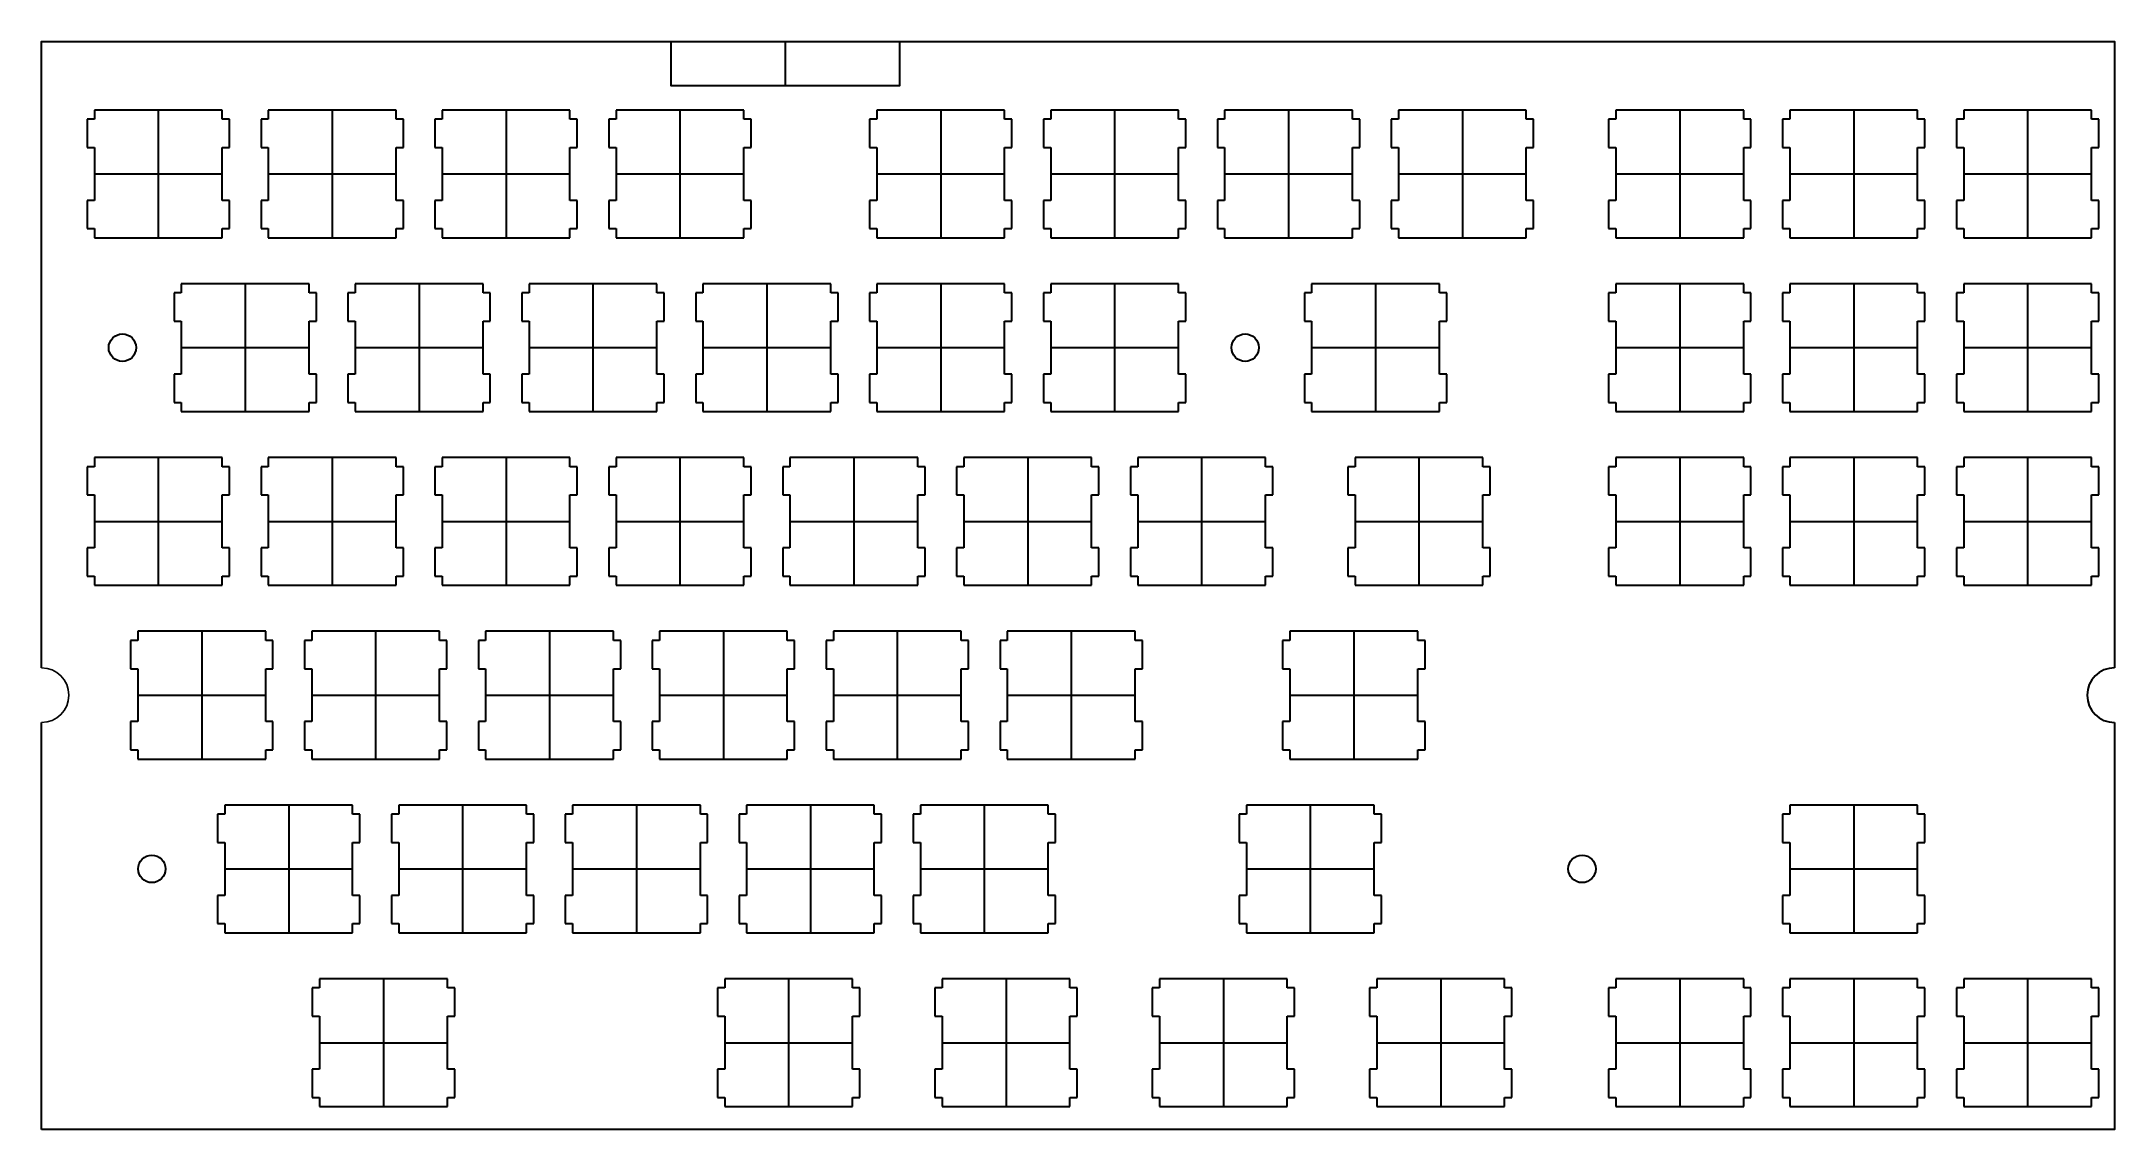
# Model space of a CAD drawing. Header units: millimetres. Extents: x 196 to 423, y 76 to 195.
import ezdxf

# ---------------------------------------------------------------- set-up
doc = ezdxf.new("R2010")
doc.units = ezdxf.units.MM
doc.layers.get('Defpoints').update_dxf_attribs({"lineweight": 30})

msp = doc.modelspace()

# ---------------------------------------------------------------- linework, layer by layer
msp.add_arc((196.09, 123.21), 3, 270, 90)
at = {"layer": 'Defpoints'}
for p, q in [((196.09, 126.21), (196.09, 194.88)), ((277.59, 190.03), (277.59, 194.88)), ((201.89, 186.36), (201.09, 186.36)), ((201.09, 186.36), (201.09, 183.26)), ((215.89, 187.36), (201.89, 187.36)), ((201.89, 187.36), (201.89, 186.36)), ((208.89, 187.36), (208.89, 173.36)), ((215.89, 186.36), (215.89, 187.36)), ((216.69, 186.36), (215.89, 186.36)), ((216.69, 183.26), (216.69, 186.36)), ((220.94, 186.36), (220.14, 186.36)), ((220.14, 186.36), (220.14, 183.26)), ((220.94, 187.36), (220.94, 186.36)), ((234.94, 187.36), (220.94, 187.36)), ((227.94, 187.36), (227.94, 173.36)), ((234.94, 186.36), (234.94, 187.36)), ((235.74, 186.36), (234.94, 186.36)), ((235.74, 183.26), (235.74, 186.36)), ((239.99, 186.36), (239.19, 186.36)), ((239.19, 186.36), (239.19, 183.26)), ((239.99, 187.36), (239.99, 186.36)), ((253.99, 187.36), (239.99, 187.36)), ((246.99, 187.36), (246.99, 173.36)), ((253.99, 186.36), (253.99, 187.36)), ((254.79, 186.36), (253.99, 186.36)), ((254.79, 183.26), (254.79, 186.36)), ((259.04, 186.36), (258.24, 186.36)), ((258.24, 186.36), (258.24, 183.26)), ((259.04, 187.36), (259.04, 186.36)), ((273.04, 187.36), (259.04, 187.36)), ((266.04, 187.36), (266.04, 173.36)), ((273.04, 186.36), (273.04, 187.36)), ((273.84, 186.36), (273.04, 186.36)), ((273.84, 183.26), (273.84, 186.36)), ((287.61, 186.36), (286.81, 186.36)), ((286.81, 186.36), (286.81, 183.26)), ((287.61, 187.36), (287.61, 186.36)), ((301.61, 187.36), (287.61, 187.36)), ((294.61, 187.36), (294.61, 173.36)), ((301.61, 186.36), (301.61, 187.36)), ((302.41, 186.36), (301.61, 186.36)), ((302.41, 183.26), (302.41, 186.36)), ((306.66, 186.36), (305.86, 186.36)), ((305.86, 186.36), (305.86, 183.26)), ((306.66, 187.36), (306.66, 186.36)), ((320.66, 187.36), (306.66, 187.36)), ((313.66, 187.36), (313.66, 173.36)), ((320.66, 186.36), (320.66, 187.36)), ((321.46, 186.36), (320.66, 186.36)), ((321.46, 183.26), (321.46, 186.36)), ((325.71, 186.36), (324.91, 186.36)), ((324.91, 186.36), (324.91, 183.26)), ((325.71, 187.36), (325.71, 186.36)), ((339.71, 187.36), (325.71, 187.36)), ((332.71, 187.36), (332.71, 173.36)), ((339.71, 186.36), (339.71, 187.36)), ((340.51, 186.36), (339.71, 186.36)), ((340.51, 183.26), (340.51, 186.36)), ((344.76, 186.36), (343.96, 186.36)), ((343.96, 186.36), (343.96, 183.26)), ((344.76, 187.36), (344.76, 186.36)), ((358.76, 187.36), (344.76, 187.36)), ((351.76, 187.36), (351.76, 173.36)), ((358.76, 186.36), (358.76, 187.36)), ((359.56, 186.36), (358.76, 186.36)), ((359.56, 183.26), (359.56, 186.36)), ((368.58, 186.36), (367.77, 186.36)), ((367.77, 186.36), (367.77, 183.26)), ((368.58, 187.36), (368.58, 186.36)), ((382.58, 187.36), (368.58, 187.36)), ((375.58, 187.36), (375.58, 173.36)), ((382.58, 186.36), (382.58, 187.36)), ((383.37, 186.36), (382.58, 186.36)), ((383.37, 183.26), (383.37, 186.36)), ((387.63, 186.36), (386.82, 186.36)), ((386.82, 186.36), (386.82, 183.26)), ((387.63, 187.36), (387.63, 186.36)), ((401.63, 187.36), (387.63, 187.36)), ((394.63, 187.36), (394.63, 173.36)), ((401.63, 186.36), (401.63, 187.36)), ((402.42, 186.36), (401.63, 186.36)), ((402.42, 183.26), (402.42, 186.36)), ((406.68, 186.36), (405.87, 186.36)), ((405.87, 186.36), (405.87, 183.26)), ((406.68, 187.36), (406.68, 186.36)), ((420.68, 187.36), (406.68, 187.36)), ((413.68, 187.36), (413.68, 173.36)), ((420.68, 186.36), (420.68, 187.36)), ((421.47, 186.36), (420.68, 186.36)), ((421.47, 183.26), (421.47, 186.36)), ((201.09, 183.26), (201.89, 183.26)), ((201.89, 183.26), (201.89, 177.46)), ((215.89, 177.46), (215.89, 183.26)), ((215.89, 183.26), (216.69, 183.26)), ((220.14, 183.26), (220.94, 183.26)), ((220.94, 183.26), (220.94, 177.46)), ((234.94, 177.46), (234.94, 183.26)), ((234.94, 183.26), (235.74, 183.26)), ((239.19, 183.26), (239.99, 183.26)), ((239.99, 183.26), (239.99, 177.46)), ((253.99, 177.46), (253.99, 183.26)), ((253.99, 183.26), (254.79, 183.26)), ((258.24, 183.26), (259.04, 183.26)), ((259.04, 183.26), (259.04, 177.46)), ((273.04, 177.46), (273.04, 183.26)), ((273.04, 183.26), (273.84, 183.26)), ((286.81, 183.26), (287.61, 183.26)), ((287.61, 183.26), (287.61, 177.46)), ((301.61, 177.46), (301.61, 183.26)), ((301.61, 183.26), (302.41, 183.26)), ((305.86, 183.26), (306.66, 183.26)), ((306.66, 183.26), (306.66, 177.46)), ((320.66, 177.46), (320.66, 183.26)), ((320.66, 183.26), (321.46, 183.26)), ((324.91, 183.26), (325.71, 183.26)), ((325.71, 183.26), (325.71, 177.46)), ((339.71, 177.46), (339.71, 183.26)), ((339.71, 183.26), (340.51, 183.26)), ((343.96, 183.26), (344.76, 183.26)), ((344.76, 183.26), (344.76, 177.46)), ((358.76, 177.46), (358.76, 183.26)), ((358.76, 183.26), (359.56, 183.26)), ((367.77, 183.26), (368.58, 183.26)), ((368.58, 183.26), (368.58, 177.46)), ((382.58, 177.46), (382.58, 183.26)), ((382.58, 183.26), (383.37, 183.26)), ((386.82, 183.26), (387.63, 183.26)), ((387.63, 183.26), (387.63, 177.46)), ((401.63, 177.46), (401.63, 183.26)), ((401.63, 183.26), (402.42, 183.26)), ((405.87, 183.26), (406.68, 183.26)), ((406.68, 183.26), (406.68, 177.46)), ((420.68, 177.46), (420.68, 183.26)), ((420.68, 183.26), (421.47, 183.26)), ((201.89, 180.36), (215.89, 180.36)), ((220.94, 180.36), (234.94, 180.36)), ((239.99, 180.36), (253.99, 180.36)), ((259.04, 180.36), (273.04, 180.36)), ((287.61, 180.36), (301.61, 180.36)), ((306.66, 180.36), (320.66, 180.36)), ((325.71, 180.36), (339.71, 180.36)), ((344.76, 180.36), (358.76, 180.36)), ((368.58, 180.36), (382.57, 180.36)), ((387.63, 180.36), (401.62, 180.36)), ((406.68, 180.36), (420.67, 180.36)), ((201.89, 177.46), (201.09, 177.46)), ((201.09, 177.46), (201.09, 174.36)), ((216.69, 177.46), (215.89, 177.46)), ((216.69, 174.36), (216.69, 177.46)), ((220.94, 177.46), (220.14, 177.46)), ((220.14, 177.46), (220.14, 174.36)), ((235.74, 177.46), (234.94, 177.46)), ((235.74, 174.36), (235.74, 177.46)), ((239.99, 177.46), (239.19, 177.46)), ((239.19, 177.46), (239.19, 174.36)), ((254.79, 177.46), (253.99, 177.46)), ((254.79, 174.36), (254.79, 177.46)), ((259.04, 177.46), (258.24, 177.46)), ((258.24, 177.46), (258.24, 174.36)), ((273.84, 177.46), (273.04, 177.46)), ((273.84, 174.36), (273.84, 177.46)), ((287.61, 177.46), (286.81, 177.46)), ((286.81, 177.46), (286.81, 174.36)), ((302.41, 177.46), (301.61, 177.46)), ((302.41, 174.36), (302.41, 177.46)), ((306.66, 177.46), (305.86, 177.46)), ((305.86, 177.46), (305.86, 174.36)), ((321.46, 177.46), (320.66, 177.46)), ((321.46, 174.36), (321.46, 177.46)), ((325.71, 177.46), (324.91, 177.46)), ((324.91, 177.46), (324.91, 174.36)), ((340.51, 177.46), (339.71, 177.46)), ((340.51, 174.36), (340.51, 177.46)), ((344.76, 177.46), (343.96, 177.46)), ((343.96, 177.46), (343.96, 174.36)), ((359.56, 177.46), (358.76, 177.46)), ((359.56, 174.36), (359.56, 177.46)), ((368.58, 177.46), (367.77, 177.46)), ((367.77, 177.46), (367.77, 174.36)), ((383.37, 177.46), (382.58, 177.46)), ((383.37, 174.36), (383.37, 177.46)), ((387.63, 177.46), (386.82, 177.46)), ((386.82, 177.46), (386.82, 174.36)), ((402.42, 177.46), (401.63, 177.46)), ((402.42, 174.36), (402.42, 177.46)), ((406.68, 177.46), (405.87, 177.46)), ((405.87, 177.46), (405.87, 174.36)), ((421.47, 177.46), (420.68, 177.46)), ((421.47, 174.36), (421.47, 177.46)), ((201.09, 174.36), (201.89, 174.36)), ((201.89, 174.36), (201.89, 173.36)), ((201.89, 173.36), (215.89, 173.36)), ((215.89, 173.36), (215.89, 174.36)), ((215.89, 174.36), (216.69, 174.36)), ((220.14, 174.36), (220.94, 174.36)), ((220.94, 174.36), (220.94, 173.36)), ((220.94, 173.36), (234.94, 173.36)), ((234.94, 173.36), (234.94, 174.36)), ((234.94, 174.36), (235.74, 174.36)), ((239.19, 174.36), (239.99, 174.36)), ((239.99, 174.36), (239.99, 173.36)), ((239.99, 173.36), (253.99, 173.36)), ((253.99, 173.36), (253.99, 174.36)), ((253.99, 174.36), (254.79, 174.36)), ((258.24, 174.36), (259.04, 174.36)), ((259.04, 174.36), (259.04, 173.36)), ((259.04, 173.36), (273.04, 173.36)), ((273.04, 173.36), (273.04, 174.36)), ((273.04, 174.36), (273.84, 174.36)), ((286.81, 174.36), (287.61, 174.36)), ((287.61, 174.36), (287.61, 173.36)), ((287.61, 173.36), (301.61, 173.36)), ((301.61, 173.36), (301.61, 174.36)), ((301.61, 174.36), (302.41, 174.36)), ((305.86, 174.36), (306.66, 174.36)), ((306.66, 174.36), (306.66, 173.36)), ((306.66, 173.36), (320.66, 173.36)), ((320.66, 173.36), (320.66, 174.36)), ((320.66, 174.36), (321.46, 174.36)), ((324.91, 174.36), (325.71, 174.36)), ((325.71, 174.36), (325.71, 173.36)), ((325.71, 173.36), (339.71, 173.36)), ((339.71, 173.36), (339.71, 174.36)), ((339.71, 174.36), (340.51, 174.36)), ((343.96, 174.36), (344.76, 174.36)), ((344.76, 174.36), (344.76, 173.36)), ((344.76, 173.36), (358.76, 173.36)), ((358.76, 173.36), (358.76, 174.36)), ((358.76, 174.36), (359.56, 174.36)), ((367.77, 174.36), (368.58, 174.36)), ((368.58, 174.36), (368.58, 173.36)), ((368.58, 173.36), (382.58, 173.36)), ((382.58, 173.36), (382.58, 174.36)), ((382.58, 174.36), (383.37, 174.36)), ((386.82, 174.36), (387.63, 174.36)), ((387.63, 174.36), (387.63, 173.36)), ((387.63, 173.36), (401.63, 173.36)), ((401.63, 173.36), (401.63, 174.36)), ((401.63, 174.36), (402.42, 174.36)), ((405.87, 174.36), (406.68, 174.36)), ((406.68, 174.36), (406.68, 173.36)), ((406.68, 173.36), (420.68, 173.36)), ((420.68, 173.36), (420.68, 174.36)), ((420.68, 174.36), (421.47, 174.36)), ((211.41, 168.31), (211.41, 167.31)), ((225.41, 168.31), (211.41, 168.31)), ((218.41, 168.31), (218.41, 154.31)), ((225.41, 167.31), (225.41, 168.31)), ((230.46, 168.31), (230.46, 167.31)), ((244.46, 168.31), (230.46, 168.31)), ((237.46, 168.31), (237.46, 154.31)), ((244.46, 167.31), (244.46, 168.31)), ((249.51, 168.31), (249.51, 167.31)), ((263.51, 168.31), (249.51, 168.31)), ((256.51, 168.31), (256.51, 154.31)), ((263.51, 167.31), (263.51, 168.31)), ((268.56, 168.31), (268.56, 167.31)), ((282.56, 168.31), (268.56, 168.31)), ((275.56, 168.31), (275.56, 154.31)), ((282.56, 167.31), (282.56, 168.31)), ((287.61, 168.31), (287.61, 167.31)), ((301.61, 168.31), (287.61, 168.31)), ((294.61, 168.31), (294.61, 154.31)), ((301.61, 167.31), (301.61, 168.31)), ((306.66, 168.31), (306.66, 167.31)), ((320.66, 168.31), (306.66, 168.31)), ((313.66, 168.31), (313.66, 154.31)), ((320.66, 167.31), (320.66, 168.31)), ((335.24, 168.31), (335.24, 167.31)), ((349.24, 168.31), (335.24, 168.31)), ((342.24, 168.31), (342.24, 154.31)), ((349.24, 167.31), (349.24, 168.31)), ((368.58, 168.31), (368.58, 167.31)), ((382.58, 168.31), (368.58, 168.31)), ((375.58, 168.31), (375.58, 154.31)), ((382.58, 167.31), (382.58, 168.31)), ((387.63, 168.31), (387.63, 167.31)), ((401.63, 168.31), (387.63, 168.31)), ((394.63, 168.31), (394.63, 154.31)), ((401.63, 167.31), (401.63, 168.31)), ((406.68, 168.31), (406.68, 167.31)), ((420.68, 168.31), (406.68, 168.31)), ((413.68, 168.31), (413.68, 154.31)), ((420.68, 167.31), (420.68, 168.31)), ((211.41, 167.31), (210.61, 167.31)), ((210.61, 167.31), (210.61, 164.21)), ((226.21, 167.31), (225.41, 167.31)), ((226.21, 164.21), (226.21, 167.31)), ((230.46, 167.31), (229.66, 167.31)), ((229.66, 167.31), (229.66, 164.21)), ((245.26, 167.31), (244.46, 167.31)), ((245.26, 164.21), (245.26, 167.31)), ((249.51, 167.31), (248.71, 167.31)), ((248.71, 167.31), (248.71, 164.21)), ((264.31, 167.31), (263.51, 167.31)), ((264.31, 164.21), (264.31, 167.31)), ((268.56, 167.31), (267.76, 167.31)), ((267.76, 167.31), (267.76, 164.21)), ((283.36, 167.31), (282.56, 167.31)), ((283.36, 164.21), (283.36, 167.31)), ((287.61, 167.31), (286.81, 167.31)), ((286.81, 167.31), (286.81, 164.21)), ((302.41, 167.31), (301.61, 167.31)), ((302.41, 164.21), (302.41, 167.31)), ((306.66, 167.31), (305.86, 167.31)), ((305.86, 167.31), (305.86, 164.21)), ((321.46, 167.31), (320.66, 167.31)), ((321.46, 164.21), (321.46, 167.31)), ((335.24, 167.31), (334.44, 167.31)), ((334.44, 167.31), (334.44, 164.21)), ((350.04, 167.31), (349.24, 167.31)), ((350.04, 164.21), (350.04, 167.31)), ((368.58, 167.31), (367.77, 167.31)), ((367.77, 167.31), (367.77, 164.21)), ((383.37, 167.31), (382.58, 167.31)), ((383.37, 164.21), (383.37, 167.31)), ((387.63, 167.31), (386.82, 167.31)), ((386.82, 167.31), (386.82, 164.21)), ((402.42, 167.31), (401.63, 167.31)), ((402.42, 164.21), (402.42, 167.31)), ((406.68, 167.31), (405.87, 167.31)), ((405.87, 167.31), (405.87, 164.21)), ((421.47, 167.31), (420.68, 167.31)), ((421.47, 164.21), (421.47, 167.31)), ((210.61, 164.21), (211.41, 164.21)), ((211.41, 164.21), (211.41, 158.41)), ((225.41, 158.41), (225.41, 164.21)), ((225.41, 164.21), (226.21, 164.21)), ((229.66, 164.21), (230.46, 164.21)), ((230.46, 164.21), (230.46, 158.41)), ((244.46, 158.41), (244.46, 164.21)), ((244.46, 164.21), (245.26, 164.21)), ((248.71, 164.21), (249.51, 164.21)), ((249.51, 164.21), (249.51, 158.41)), ((263.51, 158.41), (263.51, 164.21)), ((263.51, 164.21), (264.31, 164.21)), ((267.76, 164.21), (268.56, 164.21)), ((268.56, 164.21), (268.56, 158.41)), ((282.56, 158.41), (282.56, 164.21)), ((282.56, 164.21), (283.36, 164.21)), ((286.81, 164.21), (287.61, 164.21)), ((287.61, 164.21), (287.61, 158.41)), ((301.61, 158.41), (301.61, 164.21)), ((301.61, 164.21), (302.41, 164.21)), ((305.86, 164.21), (306.66, 164.21)), ((306.66, 164.21), (306.66, 158.41)), ((320.66, 158.41), (320.66, 164.21)), ((320.66, 164.21), (321.46, 164.21)), ((334.44, 164.21), (335.24, 164.21)), ((335.24, 164.21), (335.24, 158.41)), ((349.24, 158.41), (349.24, 164.21)), ((349.24, 164.21), (350.04, 164.21)), ((367.77, 164.21), (368.58, 164.21)), ((368.58, 164.21), (368.58, 158.41)), ((382.58, 158.41), (382.58, 164.21)), ((382.58, 164.21), (383.37, 164.21)), ((386.82, 164.21), (387.63, 164.21)), ((387.63, 164.21), (387.63, 158.41)), ((401.63, 158.41), (401.63, 164.21)), ((401.63, 164.21), (402.42, 164.21)), ((405.87, 164.21), (406.68, 164.21)), ((406.68, 164.21), (406.68, 158.41)), ((420.68, 158.41), (420.68, 164.21)), ((420.68, 164.21), (421.47, 164.21)), ((211.41, 161.31), (225.41, 161.31)), ((230.46, 161.31), (244.46, 161.31)), ((249.51, 161.31), (263.51, 161.31)), ((268.56, 161.31), (282.56, 161.31)), ((287.61, 161.31), (301.61, 161.31)), ((306.66, 161.31), (320.66, 161.31)), ((335.24, 161.31), (349.24, 161.31)), ((368.58, 161.31), (382.57, 161.31)), ((387.63, 161.31), (401.62, 161.31)), ((406.68, 161.31), (420.67, 161.31)), ((211.41, 158.41), (210.61, 158.41)), ((210.61, 158.41), (210.61, 155.31)), ((226.21, 158.41), (225.41, 158.41)), ((226.21, 155.31), (226.21, 158.41)), ((230.46, 158.41), (229.66, 158.41)), ((229.66, 158.41), (229.66, 155.31)), ((245.26, 158.41), (244.46, 158.41)), ((245.26, 155.31), (245.26, 158.41)), ((249.51, 158.41), (248.71, 158.41)), ((248.71, 158.41), (248.71, 155.31)), ((264.31, 158.41), (263.51, 158.41)), ((264.31, 155.31), (264.31, 158.41)), ((268.56, 158.41), (267.76, 158.41)), ((267.76, 158.41), (267.76, 155.31)), ((283.36, 158.41), (282.56, 158.41)), ((283.36, 155.31), (283.36, 158.41)), ((287.61, 158.41), (286.81, 158.41)), ((286.81, 158.41), (286.81, 155.31)), ((302.41, 158.41), (301.61, 158.41)), ((302.41, 155.31), (302.41, 158.41)), ((306.66, 158.41), (305.86, 158.41)), ((305.86, 158.41), (305.86, 155.31)), ((321.46, 158.41), (320.66, 158.41)), ((321.46, 155.31), (321.46, 158.41)), ((335.24, 158.41), (334.44, 158.41)), ((334.44, 158.41), (334.44, 155.31)), ((350.04, 158.41), (349.24, 158.41)), ((350.04, 155.31), (350.04, 158.41)), ((368.58, 158.41), (367.77, 158.41)), ((367.77, 158.41), (367.77, 155.31)), ((383.37, 158.41), (382.58, 158.41)), ((383.37, 155.31), (383.37, 158.41)), ((387.63, 158.41), (386.82, 158.41)), ((386.82, 158.41), (386.82, 155.31)), ((402.42, 158.41), (401.63, 158.41)), ((402.42, 155.31), (402.42, 158.41)), ((406.68, 158.41), (405.87, 158.41)), ((405.87, 158.41), (405.87, 155.31)), ((421.47, 158.41), (420.68, 158.41)), ((421.47, 155.31), (421.47, 158.41)), ((210.61, 155.31), (211.41, 155.31)), ((211.41, 155.31), (211.41, 154.31)), ((225.41, 154.31), (225.41, 155.31)), ((225.41, 155.31), (226.21, 155.31)), ((229.66, 155.31), (230.46, 155.31)), ((230.46, 155.31), (230.46, 154.31)), ((244.46, 154.31), (244.46, 155.31)), ((244.46, 155.31), (245.26, 155.31)), ((248.71, 155.31), (249.51, 155.31)), ((249.51, 155.31), (249.51, 154.31)), ((263.51, 154.31), (263.51, 155.31)), ((263.51, 155.31), (264.31, 155.31)), ((267.76, 155.31), (268.56, 155.31)), ((268.56, 155.31), (268.56, 154.31)), ((282.56, 154.31), (282.56, 155.31)), ((282.56, 155.31), (283.36, 155.31)), ((286.81, 155.31), (287.61, 155.31)), ((287.61, 155.31), (287.61, 154.31)), ((301.61, 154.31), (301.61, 155.31)), ((301.61, 155.31), (302.41, 155.31)), ((305.86, 155.31), (306.66, 155.31)), ((306.66, 155.31), (306.66, 154.31)), ((320.66, 154.31), (320.66, 155.31)), ((320.66, 155.31), (321.46, 155.31)), ((334.44, 155.31), (335.24, 155.31)), ((335.24, 155.31), (335.24, 154.31)), ((349.24, 154.31), (349.24, 155.31)), ((349.24, 155.31), (350.04, 155.31)), ((367.77, 155.31), (368.58, 155.31)), ((368.58, 155.31), (368.58, 154.31)), ((382.58, 154.31), (382.58, 155.31)), ((382.58, 155.31), (383.37, 155.31)), ((386.82, 155.31), (387.63, 155.31)), ((387.63, 155.31), (387.63, 154.31)), ((401.63, 154.31), (401.63, 155.31)), ((401.63, 155.31), (402.42, 155.31)), ((405.87, 155.31), (406.68, 155.31)), ((406.68, 155.31), (406.68, 154.31)), ((420.68, 154.31), (420.68, 155.31)), ((420.68, 155.31), (421.47, 155.31)), ((211.41, 154.31), (225.41, 154.31)), ((230.46, 154.31), (244.46, 154.31)), ((249.51, 154.31), (263.51, 154.31)), ((268.56, 154.31), (282.56, 154.31)), ((287.61, 154.31), (301.61, 154.31)), ((306.66, 154.31), (320.66, 154.31)), ((335.24, 154.31), (349.24, 154.31)), ((368.58, 154.31), (382.58, 154.31)), ((387.63, 154.31), (401.63, 154.31)), ((406.68, 154.31), (420.68, 154.31)), ((201.89, 148.26), (201.09, 148.26)), ((201.09, 148.26), (201.09, 145.16)), ((215.89, 149.26), (201.89, 149.26)), ((201.89, 149.26), (201.89, 148.26)), ((208.89, 149.26), (208.89, 135.26)), ((215.89, 148.26), (215.89, 149.26)), ((216.69, 148.26), (215.89, 148.26)), ((216.69, 145.16), (216.69, 148.26)), ((220.94, 148.26), (220.14, 148.26)), ((220.14, 148.26), (220.14, 145.16)), ((220.94, 149.26), (220.94, 148.26)), ((234.94, 149.26), (220.94, 149.26)), ((227.94, 149.26), (227.94, 135.26)), ((234.94, 148.26), (234.94, 149.26)), ((235.74, 148.26), (234.94, 148.26)), ((235.74, 145.16), (235.74, 148.26)), ((239.99, 148.26), (239.19, 148.26)), ((239.19, 148.26), (239.19, 145.16)), ((239.99, 149.26), (239.99, 148.26)), ((253.99, 149.26), (239.99, 149.26)), ((246.99, 149.26), (246.99, 135.26)), ((253.99, 148.26), (253.99, 149.26)), ((254.79, 148.26), (253.99, 148.26)), ((254.79, 145.16), (254.79, 148.26)), ((259.04, 148.26), (258.24, 148.26)), ((258.24, 148.26), (258.24, 145.16)), ((259.04, 149.26), (259.04, 148.26)), ((273.04, 149.26), (259.04, 149.26)), ((266.04, 149.26), (266.04, 135.26)), ((273.04, 148.26), (273.04, 149.26)), ((273.84, 148.26), (273.04, 148.26)), ((273.84, 145.16), (273.84, 148.26)), ((278.09, 148.26), (277.29, 148.26)), ((277.29, 148.26), (277.29, 145.16)), ((278.09, 149.26), (278.09, 148.26)), ((292.09, 149.26), (278.09, 149.26)), ((285.09, 149.26), (285.09, 135.26)), ((292.09, 148.26), (292.09, 149.26)), ((292.89, 148.26), (292.09, 148.26)), ((292.89, 145.16), (292.89, 148.26)), ((297.14, 148.26), (296.34, 148.26)), ((296.34, 148.26), (296.34, 145.16)), ((297.14, 149.26), (297.14, 148.26)), ((311.14, 149.26), (297.14, 149.26)), ((304.14, 149.26), (304.14, 135.26)), ((311.14, 148.26), (311.14, 149.26)), ((311.94, 148.26), (311.14, 148.26)), ((311.94, 145.16), (311.94, 148.26)), ((316.19, 148.26), (315.39, 148.26)), ((315.39, 148.26), (315.39, 145.16)), ((316.19, 149.26), (316.19, 148.26)), ((330.19, 149.26), (316.19, 149.26)), ((323.19, 149.26), (323.19, 135.26)), ((330.19, 148.26), (330.19, 149.26)), ((330.99, 148.26), (330.19, 148.26)), ((330.99, 145.16), (330.99, 148.26)), ((340, 148.26), (339.2, 148.26)), ((339.2, 148.26), (339.2, 145.16)), ((340, 149.26), (340, 148.26)), ((354, 149.26), (340, 149.26)), ((347, 149.26), (347, 135.26)), ((354, 148.26), (354, 149.26)), ((354.8, 148.26), (354, 148.26)), ((354.8, 145.16), (354.8, 148.26)), ((368.58, 148.26), (367.77, 148.26)), ((367.77, 148.26), (367.77, 145.16)), ((368.58, 149.26), (368.58, 148.26)), ((382.58, 149.26), (368.58, 149.26)), ((375.58, 149.26), (375.58, 135.26)), ((382.58, 148.26), (382.58, 149.26)), ((383.37, 148.26), (382.58, 148.26)), ((383.37, 145.16), (383.37, 148.26)), ((387.63, 148.26), (386.82, 148.26)), ((386.82, 148.26), (386.82, 145.16)), ((387.63, 149.26), (387.63, 148.26)), ((401.63, 149.26), (387.63, 149.26)), ((394.63, 149.26), (394.63, 135.26)), ((401.63, 148.26), (401.63, 149.26)), ((402.42, 148.26), (401.63, 148.26)), ((402.42, 145.16), (402.42, 148.26)), ((406.68, 148.26), (405.87, 148.26)), ((405.87, 148.26), (405.87, 145.16)), ((406.68, 149.26), (406.68, 148.26)), ((420.68, 149.26), (406.68, 149.26)), ((413.68, 149.26), (413.68, 135.26)), ((420.68, 148.26), (420.68, 149.26)), ((421.47, 148.26), (420.68, 148.26)), ((421.47, 145.16), (421.47, 148.26)), ((201.09, 145.16), (201.89, 145.16)), ((201.89, 145.16), (201.89, 139.36)), ((215.89, 139.36), (215.89, 145.16)), ((215.89, 145.16), (216.69, 145.16)), ((220.14, 145.16), (220.94, 145.16)), ((220.94, 145.16), (220.94, 139.36)), ((234.94, 139.36), (234.94, 145.16)), ((234.94, 145.16), (235.74, 145.16)), ((239.19, 145.16), (239.99, 145.16)), ((239.99, 145.16), (239.99, 139.36)), ((253.99, 139.36), (253.99, 145.16)), ((253.99, 145.16), (254.79, 145.16)), ((258.24, 145.16), (259.04, 145.16)), ((259.04, 145.16), (259.04, 139.36)), ((273.04, 139.36), (273.04, 145.16)), ((273.04, 145.16), (273.84, 145.16)), ((277.29, 145.16), (278.09, 145.16)), ((278.09, 145.16), (278.09, 139.36)), ((292.09, 139.36), (292.09, 145.16)), ((292.09, 145.16), (292.89, 145.16)), ((296.34, 145.16), (297.14, 145.16)), ((297.14, 145.16), (297.14, 139.36)), ((311.14, 139.36), (311.14, 145.16)), ((311.14, 145.16), (311.94, 145.16)), ((315.39, 145.16), (316.19, 145.16)), ((316.19, 145.16), (316.19, 139.36)), ((330.19, 139.36), (330.19, 145.16)), ((330.19, 145.16), (330.99, 145.16)), ((339.2, 145.16), (340, 145.16)), ((340, 145.16), (340, 139.36)), ((354, 139.36), (354, 145.16)), ((354, 145.16), (354.8, 145.16)), ((367.77, 145.16), (368.58, 145.16)), ((368.58, 145.16), (368.58, 139.36)), ((382.58, 139.36), (382.58, 145.16)), ((382.58, 145.16), (383.37, 145.16)), ((386.82, 145.16), (387.63, 145.16)), ((387.63, 145.16), (387.63, 139.36)), ((401.63, 139.36), (401.63, 145.16)), ((401.63, 145.16), (402.42, 145.16)), ((405.87, 145.16), (406.68, 145.16)), ((406.68, 145.16), (406.68, 139.36)), ((420.68, 139.36), (420.68, 145.16)), ((420.68, 145.16), (421.47, 145.16)), ((201.89, 142.26), (215.89, 142.26)), ((220.94, 142.26), (234.94, 142.26)), ((239.99, 142.26), (253.99, 142.26)), ((259.04, 142.26), (273.04, 142.26)), ((278.09, 142.26), (292.09, 142.26)), ((297.14, 142.26), (311.14, 142.26)), ((316.19, 142.26), (330.19, 142.26)), ((340, 142.26), (354, 142.26)), ((368.58, 142.26), (382.57, 142.26)), ((387.63, 142.26), (401.62, 142.26)), ((406.68, 142.26), (420.67, 142.26)), ((201.89, 139.36), (201.09, 139.36)), ((201.09, 139.36), (201.09, 136.26)), ((216.69, 139.36), (215.89, 139.36)), ((216.69, 136.26), (216.69, 139.36)), ((220.94, 139.36), (220.14, 139.36)), ((220.14, 139.36), (220.14, 136.26)), ((235.74, 139.36), (234.94, 139.36)), ((235.74, 136.26), (235.74, 139.36)), ((239.99, 139.36), (239.19, 139.36)), ((239.19, 139.36), (239.19, 136.26)), ((254.79, 139.36), (253.99, 139.36)), ((254.79, 136.26), (254.79, 139.36)), ((259.04, 139.36), (258.24, 139.36)), ((258.24, 139.36), (258.24, 136.26)), ((273.84, 139.36), (273.04, 139.36)), ((273.84, 136.26), (273.84, 139.36)), ((278.09, 139.36), (277.29, 139.36)), ((277.29, 139.36), (277.29, 136.26)), ((292.89, 139.36), (292.09, 139.36)), ((292.89, 136.26), (292.89, 139.36)), ((297.14, 139.36), (296.34, 139.36)), ((296.34, 139.36), (296.34, 136.26)), ((311.94, 139.36), (311.14, 139.36)), ((311.94, 136.26), (311.94, 139.36)), ((316.19, 139.36), (315.39, 139.36)), ((315.39, 139.36), (315.39, 136.26)), ((330.99, 139.36), (330.19, 139.36)), ((330.99, 136.26), (330.99, 139.36)), ((340, 139.36), (339.2, 139.36)), ((339.2, 139.36), (339.2, 136.26)), ((354.8, 139.36), (354, 139.36)), ((354.8, 136.26), (354.8, 139.36)), ((368.58, 139.36), (367.77, 139.36)), ((367.77, 139.36), (367.77, 136.26)), ((383.37, 139.36), (382.58, 139.36)), ((383.37, 136.26), (383.37, 139.36)), ((387.63, 139.36), (386.82, 139.36)), ((386.82, 139.36), (386.82, 136.26)), ((402.42, 139.36), (401.63, 139.36)), ((402.42, 136.26), (402.42, 139.36)), ((406.68, 139.36), (405.87, 139.36)), ((405.87, 139.36), (405.87, 136.26)), ((421.47, 139.36), (420.68, 139.36)), ((421.47, 136.26), (421.47, 139.36)), ((201.09, 136.26), (201.89, 136.26)), ((201.89, 136.26), (201.89, 135.26)), ((201.89, 135.26), (215.89, 135.26)), ((215.89, 135.26), (215.89, 136.26)), ((215.89, 136.26), (216.69, 136.26)), ((220.14, 136.26), (220.94, 136.26)), ((220.94, 136.26), (220.94, 135.26)), ((220.94, 135.26), (234.94, 135.26)), ((234.94, 135.26), (234.94, 136.26)), ((234.94, 136.26), (235.74, 136.26)), ((239.19, 136.26), (239.99, 136.26)), ((239.99, 136.26), (239.99, 135.26)), ((239.99, 135.26), (253.99, 135.26)), ((253.99, 135.26), (253.99, 136.26)), ((253.99, 136.26), (254.79, 136.26)), ((258.24, 136.26), (259.04, 136.26)), ((259.04, 136.26), (259.04, 135.26)), ((259.04, 135.26), (273.04, 135.26)), ((273.04, 135.26), (273.04, 136.26)), ((273.04, 136.26), (273.84, 136.26)), ((277.29, 136.26), (278.09, 136.26)), ((278.09, 136.26), (278.09, 135.26)), ((278.09, 135.26), (292.09, 135.26)), ((292.09, 135.26), (292.09, 136.26)), ((292.09, 136.26), (292.89, 136.26)), ((296.34, 136.26), (297.14, 136.26)), ((297.14, 136.26), (297.14, 135.26)), ((297.14, 135.26), (311.14, 135.26)), ((311.14, 135.26), (311.14, 136.26)), ((311.14, 136.26), (311.94, 136.26)), ((315.39, 136.26), (316.19, 136.26)), ((316.19, 136.26), (316.19, 135.26)), ((316.19, 135.26), (330.19, 135.26)), ((330.19, 135.26), (330.19, 136.26)), ((330.19, 136.26), (330.99, 136.26)), ((339.2, 136.26), (340, 136.26)), ((340, 136.26), (340, 135.26)), ((340, 135.26), (354, 135.26)), ((354, 135.26), (354, 136.26)), ((354, 136.26), (354.8, 136.26)), ((367.77, 136.26), (368.58, 136.26)), ((368.58, 136.26), (368.58, 135.26)), ((368.58, 135.26), (382.58, 135.26)), ((382.58, 135.26), (382.58, 136.26)), ((382.58, 136.26), (383.37, 136.26)), ((386.82, 136.26), (387.63, 136.26)), ((387.63, 136.26), (387.63, 135.26)), ((387.63, 135.26), (401.63, 135.26)), ((401.63, 135.26), (401.63, 136.26)), ((401.63, 136.26), (402.42, 136.26)), ((405.87, 136.26), (406.68, 136.26)), ((406.68, 136.26), (406.68, 135.26)), ((406.68, 135.26), (420.68, 135.26)), ((420.68, 135.26), (420.68, 136.26)), ((420.68, 136.26), (421.47, 136.26)), ((206.65, 130.21), (206.65, 129.21)), ((220.65, 130.21), (206.65, 130.21)), ((213.65, 130.21), (213.65, 116.21)), ((220.65, 129.21), (220.65, 130.21)), ((225.7, 130.21), (225.7, 129.21)), ((239.7, 130.21), (225.7, 130.21)), ((232.7, 130.21), (232.7, 116.21)), ((239.7, 129.21), (239.7, 130.21)), ((244.75, 130.21), (244.75, 129.21)), ((258.75, 130.21), (244.75, 130.21)), ((251.75, 130.21), (251.75, 116.21)), ((258.75, 129.21), (258.75, 130.21)), ((263.8, 130.21), (263.8, 129.21)), ((277.8, 130.21), (263.8, 130.21)), ((270.8, 130.21), (270.8, 116.21)), ((277.8, 129.21), (277.8, 130.21)), ((282.85, 130.21), (282.85, 129.21)), ((296.85, 130.21), (282.85, 130.21)), ((289.85, 130.21), (289.85, 116.21)), ((296.85, 129.21), (296.85, 130.21)), ((301.9, 130.21), (301.9, 129.21)), ((315.9, 130.21), (301.9, 130.21)), ((308.9, 130.21), (308.9, 116.21)), ((315.9, 129.21), (315.9, 130.21)), ((332.86, 130.21), (332.86, 129.21)), ((346.86, 130.21), (332.86, 130.21)), ((339.86, 130.21), (339.86, 116.21)), ((346.86, 129.21), (346.86, 130.21)), ((206.65, 129.21), (205.85, 129.21)), ((205.85, 129.21), (205.85, 126.11)), ((221.45, 129.21), (220.65, 129.21)), ((221.45, 126.11), (221.45, 129.21)), ((225.7, 129.21), (224.9, 129.21)), ((224.9, 129.21), (224.9, 126.11)), ((240.5, 129.21), (239.7, 129.21)), ((240.5, 126.11), (240.5, 129.21)), ((244.75, 129.21), (243.95, 129.21)), ((243.95, 129.21), (243.95, 126.11)), ((259.55, 129.21), (258.75, 129.21)), ((259.55, 126.11), (259.55, 129.21)), ((263.8, 129.21), (263, 129.21)), ((263, 129.21), (263, 126.11)), ((278.6, 129.21), (277.8, 129.21)), ((278.6, 126.11), (278.6, 129.21)), ((282.85, 129.21), (282.05, 129.21)), ((282.05, 129.21), (282.05, 126.11)), ((297.65, 129.21), (296.85, 129.21)), ((297.65, 126.11), (297.65, 129.21)), ((301.9, 129.21), (301.1, 129.21)), ((301.1, 129.21), (301.1, 126.11)), ((316.7, 129.21), (315.9, 129.21)), ((316.7, 126.11), (316.7, 129.21)), ((332.86, 129.21), (332.05, 129.21)), ((332.05, 129.21), (332.05, 126.11)), ((347.66, 129.21), (346.86, 129.21)), ((347.66, 126.11), (347.66, 129.21)), ((205.85, 126.11), (206.65, 126.11)), ((206.65, 126.11), (206.65, 120.31)), ((220.65, 120.31), (220.65, 126.11)), ((220.65, 126.11), (221.45, 126.11)), ((224.9, 126.11), (225.7, 126.11)), ((225.7, 126.11), (225.7, 120.31)), ((239.7, 120.31), (239.7, 126.11)), ((239.7, 126.11), (240.5, 126.11)), ((243.95, 126.11), (244.75, 126.11)), ((244.75, 126.11), (244.75, 120.31)), ((258.75, 120.31), (258.75, 126.11)), ((258.75, 126.11), (259.55, 126.11)), ((263, 126.11), (263.8, 126.11)), ((263.8, 126.11), (263.8, 120.31)), ((277.8, 120.31), (277.8, 126.11)), ((277.8, 126.11), (278.6, 126.11)), ((282.05, 126.11), (282.85, 126.11)), ((282.85, 126.11), (282.85, 120.31)), ((296.85, 120.31), (296.85, 126.11)), ((296.85, 126.11), (297.65, 126.11)), ((301.1, 126.11), (301.9, 126.11)), ((301.9, 126.11), (301.9, 120.31)), ((315.9, 120.31), (315.9, 126.11)), ((315.9, 126.11), (316.7, 126.11)), ((332.05, 126.11), (332.86, 126.11)), ((332.86, 126.11), (332.86, 120.31)), ((346.86, 120.31), (346.86, 126.11)), ((346.86, 126.11), (347.66, 126.11)), ((206.65, 123.21), (220.65, 123.21)), ((225.7, 123.21), (239.7, 123.21)), ((244.75, 123.21), (258.75, 123.21)), ((263.8, 123.21), (277.8, 123.21)), ((282.85, 123.21), (296.85, 123.21)), ((301.9, 123.21), (315.9, 123.21)), ((332.86, 123.21), (346.86, 123.21)), ((196.09, 75.58), (196.09, 120.21)), ((206.65, 120.31), (205.85, 120.31)), ((205.85, 120.31), (205.85, 117.21)), ((221.45, 120.31), (220.65, 120.31)), ((221.45, 117.21), (221.45, 120.31)), ((225.7, 120.31), (224.9, 120.31)), ((224.9, 120.31), (224.9, 117.21)), ((240.5, 120.31), (239.7, 120.31)), ((240.5, 117.21), (240.5, 120.31)), ((244.75, 120.31), (243.95, 120.31)), ((243.95, 120.31), (243.95, 117.21)), ((259.55, 120.31), (258.75, 120.31)), ((259.55, 117.21), (259.55, 120.31)), ((263.8, 120.31), (263, 120.31)), ((263, 120.31), (263, 117.21)), ((278.6, 120.31), (277.8, 120.31)), ((278.6, 117.21), (278.6, 120.31)), ((282.85, 120.31), (282.05, 120.31)), ((282.05, 120.31), (282.05, 117.21)), ((297.65, 120.31), (296.85, 120.31)), ((297.65, 117.21), (297.65, 120.31)), ((301.9, 120.31), (301.1, 120.31)), ((301.1, 120.31), (301.1, 117.21)), ((316.7, 120.31), (315.9, 120.31)), ((316.7, 117.21), (316.7, 120.31)), ((332.86, 120.31), (332.05, 120.31)), ((332.05, 120.31), (332.05, 117.21)), ((347.66, 120.31), (346.86, 120.31)), ((347.66, 117.21), (347.66, 120.31)), ((205.85, 117.21), (206.65, 117.21)), ((206.65, 117.21), (206.65, 116.21)), ((206.65, 116.21), (220.65, 116.21)), ((220.65, 116.21), (220.65, 117.21)), ((220.65, 117.21), (221.45, 117.21)), ((224.9, 117.21), (225.7, 117.21)), ((225.7, 117.21), (225.7, 116.21)), ((225.7, 116.21), (239.7, 116.21)), ((239.7, 116.21), (239.7, 117.21)), ((239.7, 117.21), (240.5, 117.21)), ((243.95, 117.21), (244.75, 117.21)), ((244.75, 117.21), (244.75, 116.21)), ((244.75, 116.21), (258.75, 116.21)), ((258.75, 116.21), (258.75, 117.21)), ((258.75, 117.21), (259.55, 117.21)), ((263, 117.21), (263.8, 117.21)), ((263.8, 117.21), (263.8, 116.21)), ((263.8, 116.21), (277.8, 116.21)), ((277.8, 116.21), (277.8, 117.21)), ((277.8, 117.21), (278.6, 117.21)), ((282.05, 117.21), (282.85, 117.21)), ((282.85, 117.21), (282.85, 116.21)), ((282.85, 116.21), (296.85, 116.21)), ((296.85, 116.21), (296.85, 117.21)), ((296.85, 117.21), (297.65, 117.21)), ((301.1, 117.21), (301.9, 117.21)), ((301.9, 117.21), (301.9, 116.21)), ((301.9, 116.21), (315.9, 116.21)), ((315.9, 116.21), (315.9, 117.21)), ((315.9, 117.21), (316.7, 117.21)), ((332.05, 117.21), (332.86, 117.21)), ((332.86, 117.21), (332.86, 116.21)), ((332.86, 116.21), (346.86, 116.21)), ((346.86, 116.21), (346.86, 117.21)), ((346.86, 117.21), (347.66, 117.21)), ((216.18, 110.16), (215.37, 110.16)), ((215.37, 110.16), (215.37, 107.06)), ((216.18, 111.16), (216.18, 110.16)), ((230.18, 111.16), (216.18, 111.16)), ((223.18, 111.16), (223.18, 97.16)), ((230.18, 110.16), (230.18, 111.16)), ((230.97, 110.16), (230.18, 110.16)), ((230.97, 107.06), (230.97, 110.16)), ((235.23, 110.16), (234.42, 110.16)), ((234.42, 110.16), (234.42, 107.06)), ((235.23, 111.16), (235.23, 110.16)), ((249.23, 111.16), (235.23, 111.16)), ((242.23, 111.16), (242.23, 97.16)), ((249.23, 110.16), (249.23, 111.16)), ((250.02, 110.16), (249.23, 110.16)), ((250.02, 107.06), (250.02, 110.16)), ((254.28, 110.16), (253.47, 110.16)), ((253.47, 110.16), (253.47, 107.06)), ((254.28, 111.16), (254.28, 110.16)), ((268.28, 111.16), (254.28, 111.16)), ((261.28, 111.16), (261.28, 97.16)), ((268.28, 110.16), (268.28, 111.16)), ((269.07, 110.16), (268.28, 110.16)), ((269.07, 107.06), (269.07, 110.16)), ((273.33, 110.16), (272.52, 110.16)), ((272.52, 110.16), (272.52, 107.06)), ((273.33, 111.16), (273.33, 110.16)), ((287.33, 111.16), (273.33, 111.16)), ((280.33, 111.16), (280.33, 97.16)), ((287.33, 110.16), (287.33, 111.16)), ((288.12, 110.16), (287.33, 110.16)), ((288.12, 107.06), (288.12, 110.16)), ((292.38, 110.16), (291.57, 110.16)), ((291.57, 110.16), (291.57, 107.06)), ((292.38, 111.16), (292.38, 110.16)), ((306.38, 111.16), (292.38, 111.16)), ((299.38, 111.16), (299.38, 97.16)), ((306.38, 110.16), (306.38, 111.16)), ((307.17, 110.16), (306.38, 110.16)), ((307.17, 107.06), (307.17, 110.16)), ((328.09, 110.16), (327.29, 110.16)), ((327.29, 110.16), (327.29, 107.06)), ((328.09, 111.16), (328.09, 110.16)), ((342.09, 111.16), (328.09, 111.16)), ((335.09, 111.16), (335.09, 97.16)), ((342.09, 110.16), (342.09, 111.16)), ((342.89, 110.16), (342.09, 110.16)), ((342.89, 107.06), (342.89, 110.16)), ((387.63, 110.16), (386.82, 110.16)), ((386.82, 110.16), (386.82, 107.06)), ((387.63, 111.16), (387.63, 110.16)), ((401.63, 111.16), (387.63, 111.16)), ((394.63, 111.16), (394.63, 97.16)), ((401.63, 110.16), (401.63, 111.16)), ((402.42, 110.16), (401.63, 110.16)), ((402.42, 107.06), (402.42, 110.16)), ((215.37, 107.06), (216.18, 107.06)), ((216.18, 107.06), (216.18, 101.26)), ((230.18, 101.26), (230.18, 107.06)), ((230.18, 107.06), (230.97, 107.06)), ((234.42, 107.06), (235.23, 107.06)), ((235.23, 107.06), (235.23, 101.26)), ((249.23, 101.26), (249.23, 107.06)), ((249.23, 107.06), (250.02, 107.06)), ((253.47, 107.06), (254.28, 107.06)), ((254.28, 107.06), (254.28, 101.26)), ((268.28, 101.26), (268.28, 107.06)), ((268.28, 107.06), (269.07, 107.06)), ((272.52, 107.06), (273.33, 107.06)), ((273.33, 107.06), (273.33, 101.26)), ((287.33, 101.26), (287.33, 107.06)), ((287.33, 107.06), (288.12, 107.06)), ((291.57, 107.06), (292.38, 107.06)), ((292.38, 107.06), (292.38, 101.26)), ((306.38, 101.26), (306.38, 107.06)), ((306.38, 107.06), (307.17, 107.06)), ((327.29, 107.06), (328.09, 107.06)), ((328.09, 107.06), (328.09, 101.26)), ((342.09, 101.26), (342.09, 107.06)), ((342.09, 107.06), (342.89, 107.06)), ((386.82, 107.06), (387.63, 107.06)), ((387.63, 107.06), (387.63, 101.26)), ((401.63, 101.26), (401.63, 107.06)), ((401.63, 107.06), (402.42, 107.06)), ((216.18, 104.16), (230.17, 104.16)), ((235.23, 104.16), (249.22, 104.16)), ((254.28, 104.16), (268.27, 104.16)), ((273.33, 104.16), (287.32, 104.16)), ((292.38, 104.16), (306.37, 104.16)), ((328.09, 104.16), (342.09, 104.16)), ((387.63, 104.16), (401.62, 104.16)), ((216.18, 101.26), (215.37, 101.26)), ((215.37, 101.26), (215.37, 98.16)), ((230.97, 101.26), (230.18, 101.26)), ((230.97, 98.16), (230.97, 101.26)), ((235.23, 101.26), (234.42, 101.26)), ((234.42, 101.26), (234.42, 98.16)), ((250.02, 101.26), (249.23, 101.26)), ((250.02, 98.16), (250.02, 101.26)), ((254.28, 101.26), (253.47, 101.26)), ((253.47, 101.26), (253.47, 98.16)), ((269.07, 101.26), (268.28, 101.26)), ((269.07, 98.16), (269.07, 101.26)), ((273.33, 101.26), (272.52, 101.26)), ((272.52, 101.26), (272.52, 98.16)), ((288.12, 101.26), (287.33, 101.26)), ((288.12, 98.16), (288.12, 101.26)), ((292.38, 101.26), (291.57, 101.26)), ((291.57, 101.26), (291.57, 98.16)), ((307.17, 101.26), (306.38, 101.26)), ((307.17, 98.16), (307.17, 101.26)), ((328.09, 101.26), (327.29, 101.26)), ((327.29, 101.26), (327.29, 98.16)), ((342.89, 101.26), (342.09, 101.26)), ((342.89, 98.16), (342.89, 101.26)), ((387.63, 101.26), (386.82, 101.26)), ((386.82, 101.26), (386.82, 98.16)), ((402.42, 101.26), (401.63, 101.26)), ((402.42, 98.16), (402.42, 101.26)), ((215.37, 98.16), (216.18, 98.16)), ((216.18, 98.16), (216.18, 97.16)), ((230.18, 97.16), (230.18, 98.16)), ((230.18, 98.16), (230.97, 98.16)), ((234.42, 98.16), (235.23, 98.16)), ((235.23, 98.16), (235.23, 97.16)), ((249.23, 97.16), (249.23, 98.16)), ((249.23, 98.16), (250.02, 98.16)), ((253.47, 98.16), (254.28, 98.16)), ((254.28, 98.16), (254.28, 97.16)), ((268.28, 97.16), (268.28, 98.16)), ((268.28, 98.16), (269.07, 98.16)), ((272.52, 98.16), (273.33, 98.16)), ((273.33, 98.16), (273.33, 97.16)), ((287.33, 97.16), (287.33, 98.16)), ((287.33, 98.16), (288.12, 98.16)), ((291.57, 98.16), (292.38, 98.16)), ((292.38, 98.16), (292.38, 97.16)), ((306.38, 97.16), (306.38, 98.16)), ((306.38, 98.16), (307.17, 98.16)), ((327.29, 98.16), (328.09, 98.16)), ((328.09, 98.16), (328.09, 97.16)), ((342.09, 97.16), (342.09, 98.16)), ((342.09, 98.16), (342.89, 98.16)), ((386.82, 98.16), (387.63, 98.16)), ((387.63, 98.16), (387.63, 97.16)), ((401.63, 97.16), (401.63, 98.16)), ((401.63, 98.16), (402.42, 98.16)), ((216.18, 97.16), (230.18, 97.16)), ((235.23, 97.16), (249.23, 97.16)), ((254.28, 97.16), (268.28, 97.16)), ((273.33, 97.16), (287.33, 97.16)), ((292.38, 97.16), (306.38, 97.16)), ((328.09, 97.16), (342.09, 97.16)), ((387.63, 97.16), (401.63, 97.16)), ((226.56, 91.11), (225.76, 91.11)), ((225.76, 91.11), (225.76, 88.01)), ((226.56, 92.11), (226.56, 91.11)), ((240.56, 92.11), (226.56, 92.11)), ((233.56, 92.11), (233.56, 78.11)), ((240.56, 91.11), (240.56, 92.11)), ((241.36, 91.11), (240.56, 91.11)), ((241.36, 88.01), (241.36, 91.11)), ((270.94, 91.11), (270.14, 91.11)), ((270.14, 91.11), (270.14, 88.01)), ((270.94, 92.11), (270.94, 91.11)), ((284.94, 92.11), (270.94, 92.11)), ((277.94, 92.11), (277.94, 78.11)), ((284.94, 91.11), (284.94, 92.11)), ((285.74, 91.11), (284.94, 91.11)), ((285.74, 88.01), (285.74, 91.11)), ((294.76, 91.11), (293.96, 91.11)), ((293.96, 91.11), (293.96, 88.01)), ((294.76, 92.11), (294.76, 91.11)), ((308.76, 92.11), (294.76, 92.11)), ((301.76, 92.11), (301.76, 78.11)), ((308.76, 91.11), (308.76, 92.11)), ((309.56, 91.11), (308.76, 91.11)), ((309.56, 88.01), (309.56, 91.11)), ((318.57, 91.11), (317.77, 91.11)), ((317.77, 91.11), (317.77, 88.01)), ((318.57, 92.11), (318.57, 91.11)), ((332.57, 92.11), (318.57, 92.11)), ((325.57, 92.11), (325.57, 78.11)), ((332.57, 91.11), (332.57, 92.11)), ((333.37, 91.11), (332.57, 91.11)), ((333.37, 88.01), (333.37, 91.11)), ((342.38, 91.11), (341.58, 91.11)), ((341.58, 91.11), (341.58, 88.01)), ((342.38, 92.11), (342.38, 91.11)), ((356.38, 92.11), (342.38, 92.11)), ((349.38, 92.11), (349.38, 78.11)), ((356.38, 91.11), (356.38, 92.11)), ((357.18, 91.11), (356.38, 91.11)), ((357.18, 88.01), (357.18, 91.11)), ((368.58, 91.11), (367.77, 91.11)), ((367.77, 91.11), (367.77, 88.01)), ((368.58, 92.11), (368.58, 91.11)), ((382.58, 92.11), (368.58, 92.11)), ((375.58, 92.11), (375.58, 78.11)), ((382.58, 91.11), (382.58, 92.11)), ((383.37, 91.11), (382.58, 91.11)), ((383.37, 88.01), (383.37, 91.11)), ((387.63, 91.11), (386.82, 91.11)), ((386.82, 91.11), (386.82, 88.01)), ((387.63, 92.11), (387.63, 91.11)), ((401.63, 92.11), (387.63, 92.11)), ((394.63, 92.11), (394.63, 78.11)), ((401.63, 91.11), (401.63, 92.11)), ((402.42, 91.11), (401.63, 91.11)), ((402.42, 88.01), (402.42, 91.11)), ((406.68, 91.11), (405.87, 91.11)), ((405.87, 91.11), (405.87, 88.01)), ((406.68, 92.11), (406.68, 91.11)), ((420.68, 92.11), (406.68, 92.11)), ((413.68, 92.11), (413.68, 78.11)), ((420.68, 91.11), (420.68, 92.11)), ((421.47, 91.11), (420.68, 91.11)), ((421.47, 88.01), (421.47, 91.11)), ((225.76, 88.01), (226.56, 88.01)), ((226.56, 88.01), (226.56, 82.21)), ((240.56, 82.21), (240.56, 88.01)), ((240.56, 88.01), (241.36, 88.01)), ((270.14, 88.01), (270.94, 88.01)), ((270.94, 88.01), (270.94, 82.21)), ((284.94, 82.21), (284.94, 88.01)), ((284.94, 88.01), (285.74, 88.01)), ((293.96, 88.01), (294.76, 88.01)), ((294.76, 88.01), (294.76, 82.21)), ((308.76, 82.21), (308.76, 88.01)), ((308.76, 88.01), (309.56, 88.01)), ((317.77, 88.01), (318.57, 88.01)), ((318.57, 88.01), (318.57, 82.21)), ((332.57, 82.21), (332.57, 88.01)), ((332.57, 88.01), (333.37, 88.01)), ((341.58, 88.01), (342.38, 88.01)), ((342.38, 88.01), (342.38, 82.21)), ((356.38, 82.21), (356.38, 88.01)), ((356.38, 88.01), (357.18, 88.01)), ((367.77, 88.01), (368.58, 88.01)), ((368.58, 88.01), (368.58, 82.21)), ((382.58, 82.21), (382.58, 88.01)), ((382.58, 88.01), (383.37, 88.01)), ((386.82, 88.01), (387.63, 88.01)), ((387.63, 88.01), (387.63, 82.21)), ((401.63, 82.21), (401.63, 88.01)), ((401.63, 88.01), (402.42, 88.01)), ((405.87, 88.01), (406.68, 88.01)), ((406.68, 88.01), (406.68, 82.21)), ((420.68, 82.21), (420.68, 88.01)), ((420.68, 88.01), (421.47, 88.01)), ((226.56, 85.11), (240.56, 85.11)), ((270.94, 85.11), (284.94, 85.11)), ((294.76, 85.11), (308.76, 85.11)), ((318.57, 85.11), (332.57, 85.11)), ((342.38, 85.11), (356.38, 85.11)), ((368.58, 85.11), (382.57, 85.11)), ((387.63, 85.11), (401.62, 85.11)), ((406.68, 85.11), (420.67, 85.11)), ((226.56, 82.21), (225.76, 82.21)), ((225.76, 82.21), (225.76, 79.11)), ((241.36, 82.21), (240.56, 82.21)), ((241.36, 79.11), (241.36, 82.21)), ((270.94, 82.21), (270.14, 82.21)), ((270.14, 82.21), (270.14, 79.11)), ((285.74, 82.21), (284.94, 82.21)), ((285.74, 79.11), (285.74, 82.21)), ((294.76, 82.21), (293.96, 82.21)), ((293.96, 82.21), (293.96, 79.11)), ((309.56, 82.21), (308.76, 82.21)), ((309.56, 79.11), (309.56, 82.21)), ((318.57, 82.21), (317.77, 82.21)), ((317.77, 82.21), (317.77, 79.11)), ((333.37, 82.21), (332.57, 82.21)), ((333.37, 79.11), (333.37, 82.21)), ((342.38, 82.21), (341.58, 82.21)), ((341.58, 82.21), (341.58, 79.11)), ((357.18, 82.21), (356.38, 82.21)), ((357.18, 79.11), (357.18, 82.21)), ((368.58, 82.21), (367.77, 82.21)), ((367.77, 82.21), (367.77, 79.11)), ((383.37, 82.21), (382.58, 82.21)), ((383.37, 79.11), (383.37, 82.21)), ((387.63, 82.21), (386.82, 82.21)), ((386.82, 82.21), (386.82, 79.11)), ((402.42, 82.21), (401.63, 82.21)), ((402.42, 79.11), (402.42, 82.21)), ((406.68, 82.21), (405.87, 82.21)), ((405.87, 82.21), (405.87, 79.11)), ((421.47, 82.21), (420.68, 82.21)), ((421.47, 79.11), (421.47, 82.21)), ((225.76, 79.11), (226.56, 79.11)), ((226.56, 79.11), (226.56, 78.11)), ((226.56, 78.11), (240.56, 78.11)), ((240.56, 78.11), (240.56, 79.11)), ((240.56, 79.11), (241.36, 79.11)), ((270.14, 79.11), (270.94, 79.11)), ((270.94, 79.11), (270.94, 78.11)), ((270.94, 78.11), (284.94, 78.11)), ((284.94, 78.11), (284.94, 79.11)), ((284.94, 79.11), (285.74, 79.11)), ((293.96, 79.11), (294.76, 79.11)), ((294.76, 79.11), (294.76, 78.11)), ((294.76, 78.11), (308.76, 78.11)), ((308.76, 78.11), (308.76, 79.11)), ((308.76, 79.11), (309.56, 79.11)), ((317.77, 79.11), (318.57, 79.11)), ((318.57, 79.11), (318.57, 78.11)), ((318.57, 78.11), (332.57, 78.11)), ((332.57, 78.11), (332.57, 79.11)), ((332.57, 79.11), (333.37, 79.11)), ((341.58, 79.11), (342.38, 79.11)), ((342.38, 79.11), (342.38, 78.11)), ((342.38, 78.11), (356.38, 78.11)), ((356.38, 78.11), (356.38, 79.11)), ((356.38, 79.11), (357.18, 79.11)), ((367.77, 79.11), (368.58, 79.11)), ((368.58, 79.11), (368.58, 78.11)), ((368.58, 78.11), (382.58, 78.11)), ((382.58, 78.11), (382.58, 79.11)), ((382.58, 79.11), (383.37, 79.11)), ((386.82, 79.11), (387.63, 79.11)), ((387.63, 79.11), (387.63, 78.11)), ((387.63, 78.11), (401.63, 78.11)), ((401.63, 78.11), (401.63, 79.11)), ((401.63, 79.11), (402.42, 79.11)), ((405.87, 79.11), (406.68, 79.11)), ((406.68, 79.11), (406.68, 78.11)), ((406.68, 78.11), (420.68, 78.11)), ((420.68, 78.11), (420.68, 79.11)), ((420.68, 79.11), (421.47, 79.11))]:
    msp.add_line(p, q, dxfattribs=at)
for points in [[(196.09, 194.88), (196.09, 194.88), (423.2, 194.88)], [(423.2, 194.88), (423.2, 194.88), (423.2, 126.21)], [(423.2, 120.21), (423.2, 75.58), (196.09, 75.58)]]:
    msp.add_lwpolyline(points, dxfattribs=at)
msp.add_lwpolyline([(290.09, 194.88), (290.09, 190.03), (265.09, 190.03), (265.09, 194.88)], close=True, dxfattribs=at)
for centre in [(204.95, 161.31), (327.95, 161.31), (208.18, 104.16), (364.86, 104.16)]:
    msp.add_circle(centre, 1.5, dxfattribs=at)
msp.add_arc((423.2, 123.21), 3, 90, 270, dxfattribs=at)

doc.saveas('drawing.dxf')
